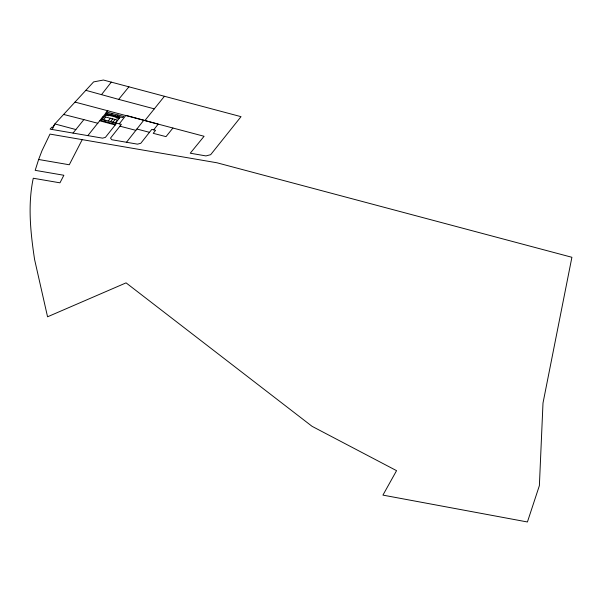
<?xml version="1.0" encoding="UTF-8"?>
<svg xmlns="http://www.w3.org/2000/svg" width="602" height="602" viewBox="0 0 602 602"><rect width="100%" height="100%" fill="white"/><g stroke="black" fill="none" stroke-linecap="round" stroke-linejoin="round"><path stroke-width="0.9" d="M38.633 159.492L42.005 150.673L49.981 134.095L216.976 162.788L571.9 257.287L542.996 403.054L539.377 485.641L527.42 521.972L382.925 495.115L396.56 470.659L312.084 426.336L126.074 282.865L47.558 316.795L34.577 259.447C30.544 232.673 27.587 204.981 33.268 178.245L59.967 182.827L63.865 175.265L35.194 170.343L38.633 159.492L69.275 164.767L82.226 139.634M75.875 129.543L54.865 123.944L52.765 127.27L51.945 127.12L50.086 129.137L52.201 129.498L54.865 123.944L93.611 81.91L103.409 80.028L241.026 116.668L210.662 154.691L205.959 155.918L190.255 153.217L204.086 136.278L75.002 102.092M119.309 123.861L125.893 115.328L158.198 124.125L153.691 129.866L151.809 129.37L140.785 143.291L137.489 144.156L111.791 139.739L110.505 138.106L121.356 124.403L116.668 123.162L105.38 137.406L102.558 138.151L52.201 129.498M103.536 119.76L105.666 117.029M104.266 121.318L105.154 120.182M108.939 115.336L108.548 115.832L105.531 115.042M111.513 114.628L112.363 113.537M108.247 120.987L110.377 118.255M110.61 121.581L112.732 118.865M117.164 116.096L118.015 115.012M111.799 123.282L112.687 122.138M116.472 117.292L116.081 117.789L119.106 118.579M112.965 122.198L115.087 119.482M115.313 122.808L117.435 120.091L103.318 116.419L101.196 119.136L115.712 122.928M101.497 94.642L111.295 82.128M126.495 142.268L143.75 120.287M87.824 135.623L107.848 110.633M144.864 120.588L164.436 96.275M172.932 128.023L166.001 136.639L153.224 133.328L155.572 130.363L153.691 129.866M73.015 133.08L83.889 119.61L97.848 123.275M85.838 90.33L118.677 99.375L128.911 86.816M63.609 114.455L83.889 119.61M105.922 114.546L119.489 118.075M136.887 129.031L149.484 132.32M119.948 126.187L135.856 130.333M118.677 99.375L154.308 108.857M99.834 120.814L115.238 124.975M106.712 112.07L105.869 113.161L122.816 117.571L123.658 116.479L106.712 112.07M106.419 113.906L101.249 120.535L114.816 124.065L119.994 117.435L106.419 113.906"/></g></svg>
